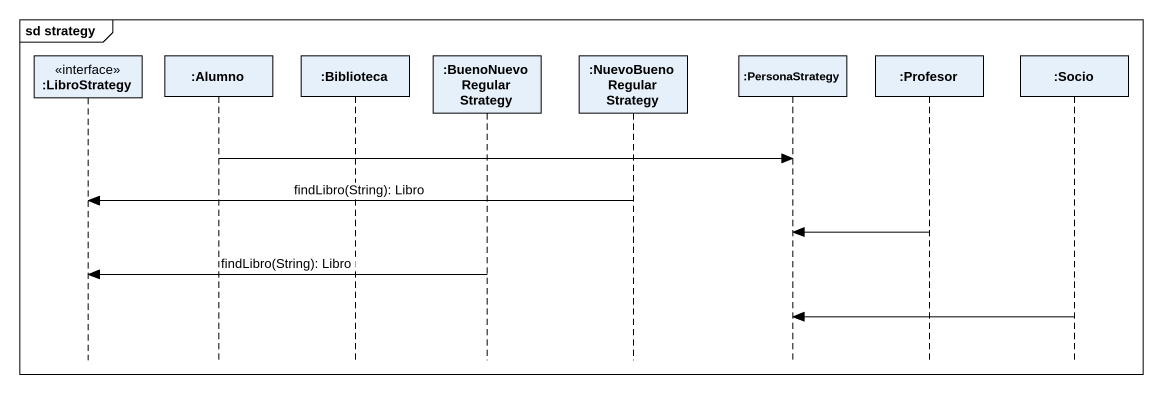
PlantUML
@startuml
mainframe sd strategy
hide footbox
participant ":LibroStrategy" as LibroStrategy <<interface>>
participant ":Alumno" as Alumno
participant ":Biblioteca" as Biblioteca
participant ":BuenoNuevoRegularStrategy" as BuenoNuevoRegularStrategy
participant ":NuevoBuenoRegularStrategy" as NuevoBuenoRegularStrategy
participant ":PersonaStrategy" as PersonaStrategy
participant ":Profesor" as Profesor
participant ":Socio" as Socio

Alumno -> PersonaStrategy
NuevoBuenoRegularStrategy -> LibroStrategy : findLibro(String): Libro
Profesor -> PersonaStrategy
BuenoNuevoRegularStrategy -> LibroStrategy : findLibro(String): Libro
Socio -> PersonaStrategy
@enduml
